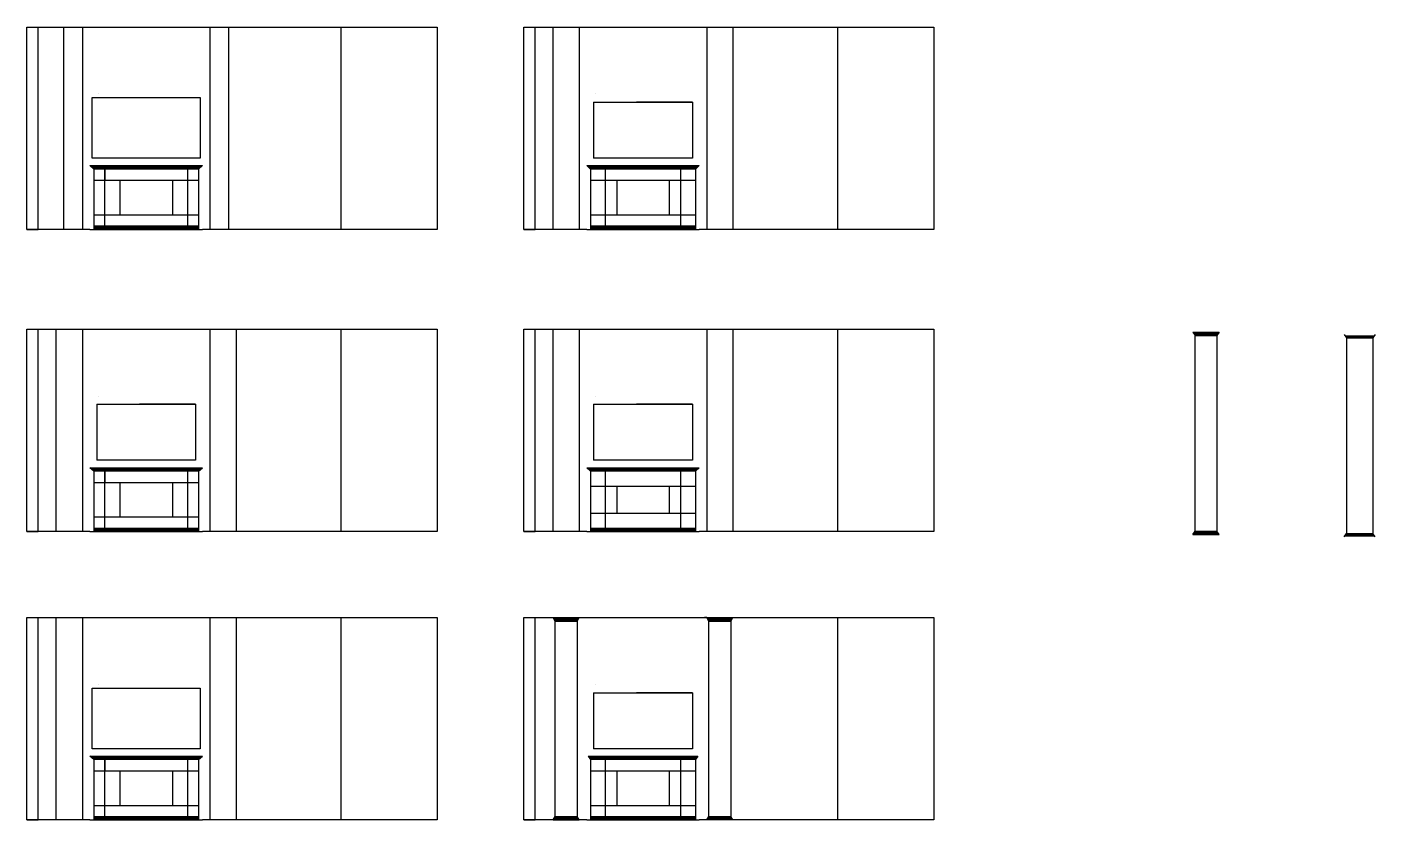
# Model space of a CAD drawing. Header units: millimetres. Extents: x -37601 to 54898, y -46061 to 6743.
# Drawn here: x 36919 to 54898, y -32406 to -21822 of the extents above; entities that cross this region are included whole.
import ezdxf

# ---------------------------------------------------------------- set-up
doc = ezdxf.new("R2010")
doc.units = ezdxf.units.MM
doc.layers.add('зона телевизора и камина', color=112, linetype='Continuous')

# ---------------------------------------------------------------- blocks, each defined once
blk = doc.blocks.new('телевизор 60 диагональ')
at = {"layer": 'зона телевизора и камина'}
for p, q in [((9207, -3559), (10527, -3559)), ((9207, -3559), (9207, -4306)), ((10527, -3559), (9780, -3559)), ((10527, -3559), (10527, -4306)), ((10527, -4306), (9207, -4306))]:
    blk.add_line(p, q, dxfattribs=at)
blk = doc.blocks.new('телевизор 65 диагональ')
at = {"layer": 'зона телевизора и камина'}
for p, q in [((562, -4047), (2001, -4047)), ((562, -4856), (562, -4047)), ((2001, -4047), (2001, -4856)), ((2001, -4856), (562, -4856))]:
    blk.add_line(p, q, dxfattribs=at)
blk = doc.blocks.new('колонна узкая')
at = {"layer": 'зона телевизора и камина'}
for p, q in [((15323, -10593), (15293, -10548)), ((15303, -10563), (15633, -10563)), ((15313, -10578), (15623, -10578)), ((15323, -13203), (15323, -10593)), ((15323, -10593), (15613, -10593)), ((15613, -10593), (15643, -10548)), ((15613, -10593), (15613, -13203)), ((15293, -13248), (15323, -13203)), ((15303, -13233), (15633, -13233)), ((15313, -13218), (15623, -13218)), ((15323, -13203), (15613, -13203)), ((15643, -13248), (15613, -13203))]:
    blk.add_line(p, q, dxfattribs=at)
blk = doc.blocks.new('колонна широкая')
at = {"layer": 'зона телевизора и камина'}
for p, q in [((17313, -10548), (17343, -10593)), ((17323, -10563), (17713, -10563)), ((17333, -10578), (17703, -10578)), ((17343, -10593), (17343, -13203)), ((17343, -10593), (17693, -10593)), ((17723, -10548), (17693, -10593)), ((17693, -10593), (17693, -13203)), ((17313, -13248), (17343, -13203)), ((17323, -13233), (17713, -13233)), ((17333, -13218), (17703, -13218)), ((17343, -13203), (17693, -13203)), ((17723, -13248), (17693, -13203))]:
    blk.add_line(p, q, dxfattribs=at)

msp = doc.modelspace()

# ---------------------------------------------------------------- linework, layer by layer
at = {"layer": 'зона телевизора и камина'}
for p, q in [((36919.254, -24523.136), (36919.254, -21823.136)), ((36919.254, -21823.136), (42389.254, -21823.136)), ((37069.254, -24523.136), (37069.254, -21823.136)), ((37409.285, -24524.14), (37409.285, -21824.14)), ((37659.254, -21823.136), (37659.254, -24523.136)), ((39359.149, -21823.169), (39359.149, -24523.169)), ((39609.149, -21823.042), (39609.149, -24523.042)), ((42389.254, -21823.136), (42389.254, -24523.136)), ((43545.065, -24523.136), (43545.065, -21823.136)), ((43545.065, -21823.136), (49015.065, -21823.136)), ((43695.065, -24523.136), (43695.065, -21823.136)), ((43935.099, -24523.4), (43935.099, -21823.4)), ((44285.065, -21823.136), (44285.065, -24523.136)), ((45984.96, -21823.169), (45984.96, -24523.169)), ((46334.96, -21823.099), (46334.96, -24523.099)), ((49015.065, -21823.136), (49015.065, -24523.136)), ((37879.278, -22715.806), (37879.278, -22715.806)), ((44505.09, -22715.806), (44505.09, -22715.806)), ((37759.254, -23673.136), (39259.254, -23673.136)), ((37809.254, -23718.136), (37759.254, -23673.136)), ((39242.587, -23688.136), (37775.92, -23688.136)), ((39225.92, -23703.136), (37792.587, -23703.136)), ((39209.254, -23718.136), (37809.254, -23718.136)), ((37809.254, -23718.136), (37809.254, -24478.136)), ((37959.254, -24478.136), (37959.254, -23718.136)), ((37959.254, -23718.136), (37959.254, -23868.136)), ((39209.254, -23718.136), (39059.254, -23718.136)), ((39059.254, -23718.136), (39059.254, -24478.136)), ((39209.254, -23718.136), (39259.254, -23673.136)), ((39209.254, -23718.136), (39209.254, -23810.183)), ((39209.254, -23718.136), (39209.254, -24478.136)), ((44385.065, -23673.136), (45885.065, -23673.136)), ((44435.065, -23718.136), (44385.065, -23673.136)), ((45868.399, -23688.136), (44401.732, -23688.136)), ((45851.732, -23703.136), (44418.399, -23703.136)), ((45835.065, -23718.136), (44435.065, -23718.136)), ((44435.065, -23718.136), (44435.065, -24478.136)), ((44635.065, -24478.136), (44635.065, -23718.136)), ((45635.065, -23718.136), (45635.065, -24478.136)), ((45835.065, -23718.136), (45685.065, -23718.136)), ((45835.065, -23718.136), (45885.065, -23673.136)), ((45835.065, -23718.136), (45835.065, -23810.183)), ((45835.065, -23718.136), (45835.065, -24478.136)), ((37809.254, -23868.136), (39209.254, -23868.136)), ((38159.254, -23868.136), (38159.254, -24328.136)), ((38859.254, -23868.136), (38859.254, -24328.136)), ((44435.065, -23868.136), (45835.065, -23868.136)), ((44785.065, -23868.136), (44785.065, -24328.136)), ((45485.065, -23868.136), (45485.065, -24328.136)), ((37809.254, -24328.136), (39209.254, -24328.136)), ((44435.065, -24328.136), (45835.065, -24328.136)), ((37759.254, -24523.136), (36919.254, -24523.136)), ((36919.254, -24523.136), (37069.254, -24523.136)), ((37759.254, -24523.136), (39259.254, -24523.136)), ((37809.254, -24478.136), (39209.254, -24478.136)), ((37809.254, -24478.136), (37809.254, -24478.136)), ((37809.254, -24478.136), (37959.254, -24478.136)), ((37809.254, -24478.136), (37809.254, -24523.136)), ((37809.254, -24493.136), (39209.254, -24493.136)), ((37809.254, -24508.136), (39209.254, -24508.136)), ((39209.254, -24478.136), (39209.254, -24523.136)), ((42389.254, -24523.136), (39259.254, -24523.136)), ((44385.065, -24523.136), (43545.065, -24523.136)), ((43545.065, -24523.136), (43695.065, -24523.136)), ((44385.065, -24523.136), (45885.065, -24523.136)), ((44435.065, -24478.136), (45835.065, -24478.136)), ((44435.065, -24478.136), (44435.065, -24478.136)), ((44435.065, -24478.136), (44585.065, -24478.136)), ((44435.065, -24478.136), (44435.065, -24523.136)), ((44435.065, -24493.136), (45835.065, -24493.136)), ((44435.065, -24508.136), (45835.065, -24508.136)), ((45835.065, -24478.136), (45835.065, -24523.136)), ((49015.065, -24523.136), (45885.065, -24523.136)), ((36919.254, -28554.657), (36919.254, -25854.657)), ((36919.254, -25854.657), (42389.254, -25854.657)), ((37069.254, -28554.657), (37069.254, -25854.657)), ((37309.287, -28554.921), (37309.287, -25854.921)), ((37659.254, -25854.657), (37659.254, -28554.657)), ((39359.149, -25854.689), (39359.149, -28554.689)), ((39709.149, -25854.62), (39709.149, -28554.62)), ((42389.254, -25854.657), (42389.254, -28554.657)), ((43545.065, -28554.657), (43545.065, -25854.657)), ((43545.065, -25854.657), (49015.065, -25854.657)), ((43695.065, -28554.657), (43695.065, -25854.657)), ((43935.099, -28554.921), (43935.099, -25854.921)), ((44285.065, -25854.657), (44285.065, -28554.657)), ((45984.96, -25854.689), (45984.96, -28554.689)), ((46334.96, -25854.62), (46334.96, -28554.62)), ((49015.065, -25854.657), (49015.065, -28554.657)), ((52468.563, -25894.786), (52818.355, -25894.786)), ((52468.563, -25894.786), (52498.563, -25939.786)), ((52478.563, -25909.786), (52808.413, -25909.786)), ((52488.563, -25924.786), (52798.472, -25924.786)), ((52498.563, -28549.522), (52498.563, -25939.786)), ((52498.563, -25939.786), (52788.53, -25939.786)), ((52818.355, -25894.786), (52788.53, -25939.786)), ((52788.53, -25939.786), (52788.53, -28549.522)), ((37879.278, -26747.327), (37879.278, -26747.327)), ((44505.09, -26747.327), (44505.09, -26747.327)), ((37759.254, -27704.657), (39259.254, -27704.657)), ((37809.254, -27749.657), (37759.254, -27704.657)), ((39242.587, -27719.657), (37775.92, -27719.657)), ((39225.92, -27734.657), (37792.587, -27734.657)), ((39209.254, -27749.657), (37809.254, -27749.657)), ((37809.254, -27749.657), (37809.254, -28509.657)), ((37959.254, -28509.657), (37959.254, -27749.657)), ((37959.254, -27749.657), (37959.254, -27899.657)), ((39209.254, -27749.657), (39059.254, -27749.657)), ((39059.254, -27749.657), (39059.254, -28509.657)), ((39209.254, -27749.657), (39259.254, -27704.657)), ((39209.254, -27749.657), (39209.254, -27841.704)), ((39209.254, -27749.657), (39209.254, -28509.657)), ((44385.065, -27704.657), (45885.065, -27704.657)), ((44435.065, -27749.657), (44385.065, -27704.657)), ((45868.399, -27719.657), (44401.732, -27719.657)), ((45851.732, -27734.657), (44418.399, -27734.657)), ((45835.065, -27749.657), (44435.065, -27749.657)), ((44435.065, -27749.657), (44435.065, -28509.657)), ((44635.065, -28509.657), (44635.065, -27749.657)), ((45635.065, -27749.657), (45635.065, -28509.657)), ((45835.065, -27749.657), (45685.065, -27749.657)), ((45835.065, -27749.657), (45885.065, -27704.657)), ((45835.065, -27749.657), (45835.065, -27841.704)), ((45835.065, -27749.657), (45835.065, -28509.657)), ((37809.254, -27899.657), (39209.254, -27899.657)), ((38159.254, -27899.657), (38159.254, -28359.657)), ((38859.254, -27899.657), (38859.254, -28359.657)), ((44435.065, -27949.657), (45835.065, -27949.657)), ((44785.065, -27949.657), (44785.065, -28309.657)), ((45485.065, -27949.657), (45485.065, -28309.657)), ((37809.254, -28359.657), (39209.254, -28359.657)), ((44435.065, -28309.657), (45835.065, -28309.657)), ((37759.254, -28554.657), (36919.254, -28554.657)), ((36919.254, -28554.657), (37069.254, -28554.657)), ((37759.254, -28554.657), (39259.254, -28554.657)), ((37809.254, -28509.657), (39209.254, -28509.657)), ((37809.254, -28509.657), (37809.254, -28509.657)), ((37809.254, -28509.657), (37959.254, -28509.657)), ((37809.254, -28509.657), (37809.254, -28554.657)), ((37809.254, -28524.657), (39209.254, -28524.657)), ((37809.254, -28539.657), (39209.254, -28539.657)), ((39209.254, -28509.657), (39209.254, -28554.657)), ((42389.254, -28554.657), (39259.254, -28554.657)), ((44385.065, -28554.657), (43545.065, -28554.657)), ((43545.065, -28554.657), (43695.065, -28554.657)), ((44385.065, -28554.657), (45885.065, -28554.657)), ((44435.065, -28509.657), (45835.065, -28509.657)), ((44435.065, -28509.657), (44435.065, -28509.657)), ((44435.065, -28509.657), (44585.065, -28509.657)), ((44435.065, -28509.657), (44435.065, -28554.657)), ((44435.065, -28524.657), (45835.065, -28524.657)), ((44435.065, -28539.657), (45835.065, -28539.657)), ((45835.065, -28509.657), (45835.065, -28554.657)), ((49015.065, -28554.657), (45885.065, -28554.657)), ((52468.563, -28594.522), (52498.563, -28549.522)), ((52478.563, -28579.522), (52808.53, -28579.522)), ((52488.563, -28564.522), (52798.53, -28564.522)), ((52498.563, -28549.522), (52788.53, -28549.522)), ((52818.53, -28594.522), (52788.53, -28549.522)), ((52468.563, -28594.522), (52818.53, -28594.522)), ((36919.254, -32404.748), (36919.254, -29704.748)), ((36919.254, -29704.748), (42389.254, -29704.748)), ((37069.254, -32404.748), (37069.254, -29704.748)), ((37309.285, -32405.752), (37309.285, -29705.752)), ((37659.254, -29704.748), (37659.254, -32404.748)), ((39359.149, -29704.78), (39359.149, -32404.78)), ((39709.149, -29704.654), (39709.149, -32404.654)), ((42389.254, -29704.748), (42389.254, -32404.748)), ((43545.065, -32404.748), (43545.065, -29704.748)), ((43545.065, -29704.748), (49015.065, -29704.748)), ((43695.065, -32404.748), (43695.065, -29704.748)), ((45984.96, -29704.78), (45954.96, -29704.78)), ((46334.96, -29704.711), (46334.96, -29704.78)), ((46334.96, -29704.711), (46364.96, -29704.711)), ((49015.065, -29704.748), (49015.065, -32404.748)), ((37879.278, -30597.418), (37879.278, -30597.418)), ((44505.09, -30597.418), (44505.09, -30597.418)), ((37759.254, -31554.748), (39259.254, -31554.748)), ((37809.254, -31599.748), (37759.254, -31554.748)), ((39242.587, -31569.748), (37775.92, -31569.748)), ((39225.92, -31584.748), (37792.587, -31584.748)), ((39209.254, -31599.748), (37809.254, -31599.748)), ((37809.254, -31599.748), (37809.254, -32359.748)), ((37959.254, -32359.748), (37959.254, -31599.748)), ((37959.254, -31599.748), (37959.254, -31749.748)), ((39209.254, -31599.748), (39059.254, -31599.748)), ((39059.254, -31599.748), (39059.254, -32359.748)), ((39209.254, -31599.748), (39259.254, -31554.748)), ((39209.254, -31599.748), (39209.254, -31691.795)), ((39209.254, -31599.748), (39209.254, -32359.748)), ((44405.065, -31554.748), (45865.065, -31554.748)), ((44405.065, -31554.748), (44435.065, -31599.748)), ((45855.065, -31569.748), (44415.065, -31569.748)), ((45845.065, -31584.748), (44425.065, -31584.748)), ((45835.065, -31599.748), (44435.065, -31599.748)), ((44435.065, -31599.748), (44435.065, -32359.748)), ((44635.065, -32359.748), (44635.065, -31599.748)), ((45635.065, -31599.748), (45635.065, -32359.748)), ((45835.065, -31599.748), (45685.065, -31599.748)), ((45865.065, -31554.748), (45835.065, -31599.748)), ((45835.065, -31599.748), (45835.065, -31691.795)), ((45835.065, -31599.748), (45835.065, -32359.748)), ((37809.254, -31749.748), (39209.254, -31749.748)), ((38159.254, -31749.748), (38159.254, -32209.748)), ((38859.254, -31749.748), (38859.254, -32209.748)), ((44435.065, -31749.748), (45835.065, -31749.748)), ((44785.065, -31749.748), (44785.065, -32209.748)), ((45485.065, -31749.748), (45485.065, -32209.748)), ((37809.254, -32209.748), (39209.254, -32209.748)), ((37809.254, -32359.748), (39209.254, -32359.748)), ((37809.254, -32359.748), (37809.254, -32359.748)), ((37809.254, -32359.748), (37959.254, -32359.748)), ((37809.254, -32359.748), (37809.254, -32404.748)), ((39209.254, -32359.748), (39209.254, -32404.748)), ((44435.065, -32209.748), (45835.065, -32209.748)), ((44435.065, -32359.748), (45835.065, -32359.748)), ((44435.065, -32359.748), (44435.065, -32359.748)), ((44435.065, -32359.748), (44585.065, -32359.748)), ((44435.065, -32359.748), (44435.065, -32404.748)), ((45835.065, -32359.748), (45835.065, -32404.748)), ((37759.254, -32404.748), (36919.254, -32404.748)), ((36919.254, -32404.748), (37069.254, -32404.748)), ((37759.254, -32404.748), (39259.254, -32404.748)), ((37809.254, -32374.748), (39209.254, -32374.748)), ((37809.254, -32389.748), (39209.254, -32389.748)), ((42389.254, -32404.748), (39259.254, -32404.748)), ((44385.065, -32404.748), (43545.065, -32404.748)), ((43545.065, -32404.748), (43695.065, -32404.748)), ((43935.099, -32404.748), (44285.065, -32404.748)), ((43965.099, -32405.012), (43965.099, -32404.748)), ((44385.065, -32404.748), (45885.065, -32404.748)), ((44435.065, -32374.748), (45835.065, -32374.748)), ((44435.065, -32389.748), (45835.065, -32389.748)), ((49015.065, -32404.748), (45885.065, -32404.748))]:
    msp.add_line(p, q, dxfattribs=at)
at = {"layer": 'зона телевизора и камина', "color": 6}
for p, q in [((41109.254, -24522.388), (41109.254, -21822.388)), ((47735.065, -24522.388), (47735.065, -21822.388)), ((41109.254, -28553.909), (41109.254, -25853.909)), ((47735.065, -28553.909), (47735.065, -25853.909)), ((41109.254, -32404), (41109.254, -29704)), ((47735.065, -32404), (47735.065, -29704))]:
    msp.add_line(p, q, dxfattribs=at)

# ---------------------------------------------------------------- block references
at = {"layer": 'зона телевизора и камина'}
for name, p in [('телевизор 65 диагональ', (37227.633, -18717.596)), ('телевизор 60 диагональ', (35267.882, -19267.311)), ('колонна широкая', (37175.535, -15379.306)), ('телевизор 60 диагональ', (28642.071, -23298.831)), ('телевизор 60 диагональ', (35267.882, -23298.831)), ('колонна узкая', (28642.071, -19156.981)), ('колонна узкая', (30691.932, -19156.749)), ('телевизор 65 диагональ', (37227.633, -26599.208)), ('телевизор 60 диагональ', (35267.882, -27148.922))]:
    msp.add_blockref(name, p, dxfattribs=at)

doc.saveas('drawing.dxf')
